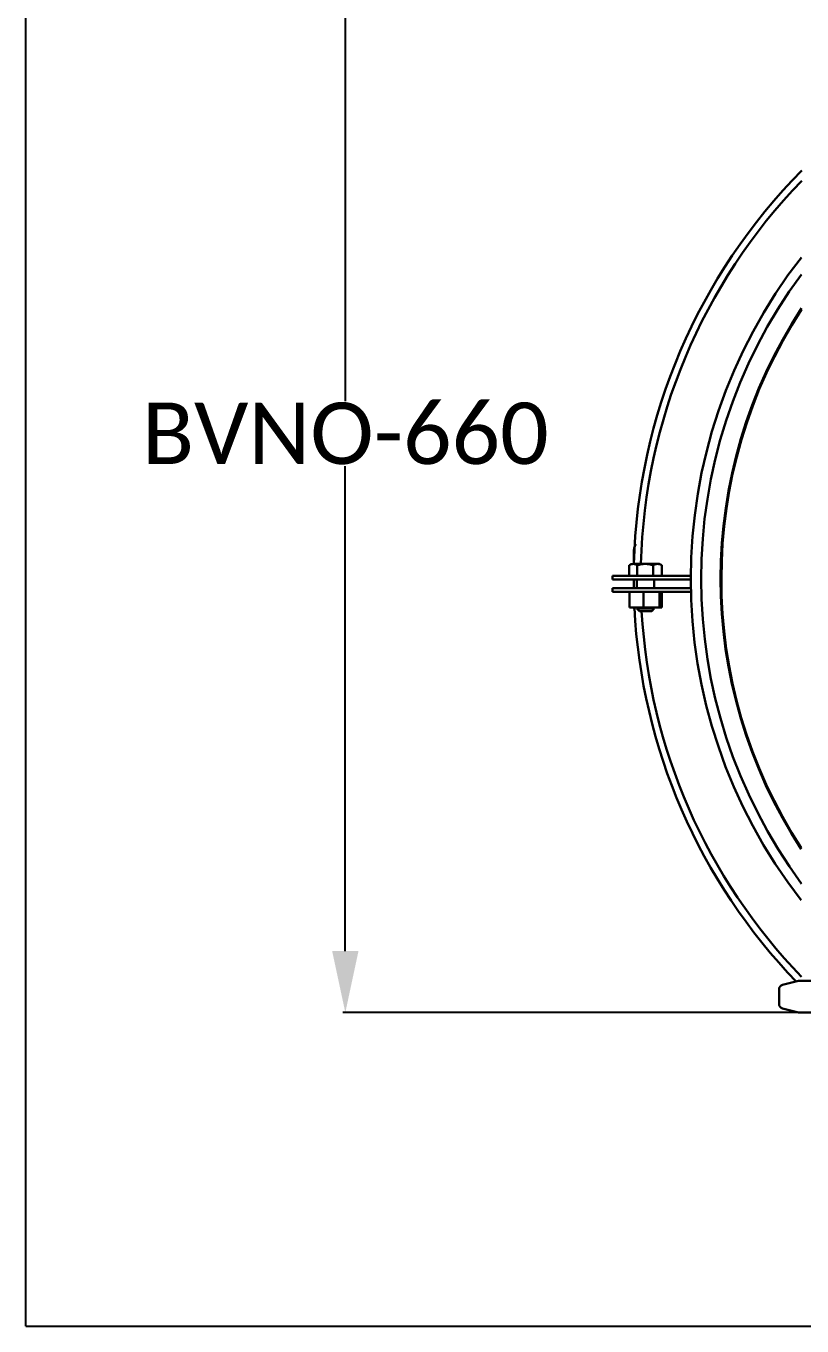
# Model space of a CAD drawing. Header units: millimetres. Extents: x 6781 to 13993, y -7973 to 4183.
# Drawn here: x 6781 to 7223, y -7973 to -7233 of the extents above; entities that cross this region are included whole.
import ezdxf

# ---------------------------------------------------------------- set-up
doc = ezdxf.new("R2010")
doc.units = ezdxf.units.MM
doc.header["$LTSCALE"] = 307.34
doc.header["$PDMODE"] = 3
doc.header["$PDSIZE"] = 8
doc.layers.get('0').update_dxf_attribs({"linetype": 'CONTINUOUS'})
doc.layers.get('Defpoints').update_dxf_attribs({"linetype": 'CONTINUOUS'})
doc.styles.get("Standard").update_dxf_attribs({"font": 'calibri.ttf'})
doc.dimstyles.get("Standard").update_dxf_attribs({"dimtxt": 35, "dimasz": 35, "dimexe": 1.5, "dimexo": 1, "dimtad": 1, "dimdsep": 46, "dimtxsty": 'Standard', "dimblk": '_FILLED', "dimblk1": '_FILLED', "dimblk2": '_FILLED', "dimcen": 0.09, "dimazin": 2, "dimtol": 1, "dimtp": 0.01, "dimtm": 0.01, "dimtfac": 1, "dimtofl": 0, "dimtmove": 0, "dimatfit": 3, "dimldrblk": '_FILLED', "dimfxl": 1, "dimtolj": 1, "dimarcsym": 0})

# ---------------------------------------------------------------- blocks, each defined once
blk = doc.blocks.new('_FILLED')
at = {"color": 0, "linetype": 'ByBlock'}
blk.add_solid([(0, 0), (-1, 0.214), (-1, -0.214)], dxfattribs=at)
blk = doc.blocks.new('*D1042')
at = {"color": 0, "linetype": 'Continuous', "lineweight": -2}
for p, q in [((7774.38, -7135.33), (6961.27, -7135.33)), ((6962.77, -7170.33), (6962.77, -7446.3)), ((6962.77, -7759.38), (6962.77, -7483.41)), ((7466.8, -7794.38), (6961.27, -7794.38))]:
    blk.add_line(p, q, dxfattribs=at)
at = {"layer": 'Defpoints', "color": 0}
for p in [(6962.77, -7135.33), (7775.38, -7135.33), (7467.8, -7794.38)]:
    blk.add_point(p, dxfattribs=at)
at = {"color": 0, "linetype": 'ByBlock', "lineweight": -2, "xscale": 35, "yscale": 35, "zscale": 35}
for p, rotation in [((6962.77, -7135.33), 90), ((6962.77, -7794.38), 270)]:
    blk.add_blockref('_FILLED', p, dxfattribs=dict(at, rotation=rotation))
at = {"color": 0, "lineweight": 30, "insert": (6962.77, -7464.85), "char_height": 35, "attachment_point": 5}
blk.add_mtext('\\A1;\\A1;BVNO-660', dxfattribs=at)

msp = doc.modelspace()

# ---------------------------------------------------------------- linework, layer by layer
msp.add_line((6780.95812, -7972.78928), (6780.95812, -3769.66254))
at = {"color": 7, "linetype": 'Continuous', "lineweight": 30}
for p, q in [((7126.96225, -7539.02999), (7126.96225, -7532.53602)), ((7124.45596, -7539.741), (7124.56774, -7539.67444)), ((7124.45596, -7539.741), (7124.45596, -7545.87646)), ((7133.50277, -7539.03303), (7126.6706, -7539.0297)), ((7128.88525, -7539.74747), (7128.88525, -7545.88294)), ((7140.52318, -7539.02996), (7133.50277, -7539.03303)), ((7138.1203, -7539.74764), (7138.1203, -7545.88311)), ((7141.53414, -7539.0279), (7140.52318, -7539.02996)), ((7141.69088, -7539.02656), (7141.53414, -7539.0279)), ((7142.80051, -7539.66643), (7142.92605, -7539.74134)), ((7142.92605, -7545.87681), (7142.92605, -7539.74134)), ((7114.83101, -7545.88223), (7117.83101, -7545.88462)), ((7114.83101, -7545.88223), (7114.83101, -7547.88223)), ((7117.83101, -7545.88462), (7160.14496, -7545.88462)), ((7114.83101, -7547.88223), (7117.83101, -7547.88462)), ((7117.83101, -7552.88462), (7114.83101, -7552.88222)), ((7114.83101, -7552.88222), (7114.83101, -7554.88222)), ((7117.83101, -7554.88462), (7114.83101, -7554.88222)), ((7117.83101, -7547.88462), (7160.11594, -7547.88462)), ((7117.83101, -7552.88462), (7160.04341, -7552.88462)), ((7160.01439, -7554.88462), (7117.83101, -7554.88462)), ((7124.47639, -7554.87974), (7124.47639, -7563.87973)), ((7128.69101, -7552.88462), (7128.69101, -7547.88462)), ((7132.44793, -7554.88456), (7132.44793, -7563.88455)), ((7138.69101, -7552.88462), (7138.69101, -7547.88462)), ((7141.66255, -7563.88145), (7141.66255, -7554.88146)), ((7142.90563, -7563.87353), (7142.90563, -7554.87353)), ((7124.47639, -7563.87973), (7132.44793, -7563.88455)), ((7128.69101, -7564.37663), (7128.69101, -7563.87663)), ((7131.08981, -7564.38004), (7128.69101, -7564.37664)), ((7128.69101, -7564.37664), (7130.19101, -7565.87663)), ((7131.87017, -7565.87902), (7130.19316, -7565.87663)), ((7134.87061, -7564.38051), (7131.08981, -7564.38004)), ((7137.18874, -7565.87663), (7131.87017, -7565.87902)), ((7132.44793, -7563.88455), (7141.66255, -7563.88145)), ((7137.96084, -7564.37871), (7134.87061, -7564.38051)), ((7138.691, -7564.37664), (7137.191, -7565.87663)), ((7138.691, -7564.37664), (7137.96084, -7564.37871)), ((7138.69101, -7564.37663), (7138.69101, -7563.87663)), ((7141.66255, -7563.88145), (7142.90563, -7563.87353)), ((7220.82521, -7776.27435), (7211.68037, -7778.58366)), ((7220.82521, -7776.27435), (7692.8087, -7776.27435)), ((7209.71696, -7789.54679), (7209.71696, -7781.10452)), ((7220.82521, -7794.37696), (7211.68037, -7792.06765)), ((7220.82521, -7794.37696), (7692.8087, -7794.37696))]:
    msp.add_line(p, q, dxfattribs=at)
at = {"color": 0, "linetype": 'Continuous'}
msp.add_line((6780.95812, -7972.78928), (13992.87849, -7972.78928), dxfattribs=at)
at = {"color": 7, "linetype": 'Continuous', "lineweight": 30}
for centre, radius, start, end in [((7456.95772, -7547.53602), 330, 135.21053342, 178.52207653), ((7456.95772, -7547.53602), 326, 135.96296551, 178.4943576), ((7456.95772, -7547.53602), 297.5, 142.03392006, 217.92298633), ((7456.95772, -7547.53602), 291.6, 143.53415267, 216.51044847), ((7456.95772, -7547.53602), 280.49174, 146.68314748, 213.24534468), ((7456.95772, -7547.53602), 280.1, 146.81365342, 213.12547024), ((7136.96225, -7532.53602), 10, 150.98365717, 180), ((7456.95772, -7547.53602), 330, 180.06107224, 180.93614237), ((7136.96225, -7562.53602), 10, 187.78024856, 193.2020952), ((7456.95772, -7547.53602), 330, 182.86207175, 224.03711173), ((7456.95772, -7547.53602), 326, 183.23896747, 224.03355235), ((7212.31696, -7781.10452), 2.6, 104.1723377, 180), ((7212.31696, -7789.54679), 2.6, 180, 255.8276623)]:
    msp.add_arc(centre, radius, start, end, dxfattribs=at)
for points in [[(7124.56782, -7539.6751), (7125.20275, -7539.30843), (7125.93741, -7539.02845), (7126.6706, -7539.0297)], [(7127.38495, -7539.11027), (7127.91539, -7539.22796), (7128.42007, -7539.46673), (7128.88525, -7539.74747)], [(7128.88525, -7539.74747), (7130.38161, -7539.31542), (7131.94529, -7539.03281), (7133.50277, -7539.03303)], [(7133.50277, -7539.03303), (7135.06027, -7539.03287), (7136.62394, -7539.31554), (7138.1203, -7539.74764)], [(7139.74834, -7539.11058), (7139.17739, -7539.22726), (7138.62957, -7539.46438), (7138.1203, -7539.74764)], [(7140.52318, -7539.02996), (7140.2635, -7539.03024), (7140.00275, -7539.05859), (7139.74834, -7539.11058)], [(7141.29793, -7539.10842), (7141.04348, -7539.05708), (7140.78275, -7539.02956), (7140.52318, -7539.02996)], [(7142.92605, -7539.74134), (7142.41663, -7539.45934), (7141.8687, -7539.22357), (7141.29793, -7539.10842)]]:
    msp.add_open_spline(points, degree=3, dxfattribs=at)
msp.add_open_spline([(7126.6706, -7539.0297), (7126.79001, -7539.02985), (7127.03015, -7539.04397), (7127.26724, -7539.08415), (7127.38495, -7539.11027)], degree=3, knots=[0, 0, 0, 0, 0.497566715, 1, 1, 1, 1], dxfattribs=at)

# ---------------------------------------------------------------- dimensions: what is measured, and where the dimension line sits
at = {"linetype": 'Continuous', "lineweight": 30}
dim = msp.add_linear_dim(base=(6962.7739, -7135.32566), p1=(7467.80412, -7794.37696), p2=(7775.38318, -7135.32566), angle=90, text='\\A1;BVNO-660', dimstyle='Standard', override={"dimtad": 0, "dimtih": 1, "dimtoh": 1, "dimdec": 4, "dimzin": 0, "dimtxsty": 'Standard', "dimcen": 53.46, "dimadec": 0, "dimazin": 0, "dimtdec": 4, "dimtzin": 0}, dxfattribs=at)
dim.commit()
dim.dimension.update_dxf_attribs({"geometry": '*D1042', "text_midpoint": (6962.7739, -7464.85131), "dimtype": 160})

doc.saveas('drawing.dxf')
